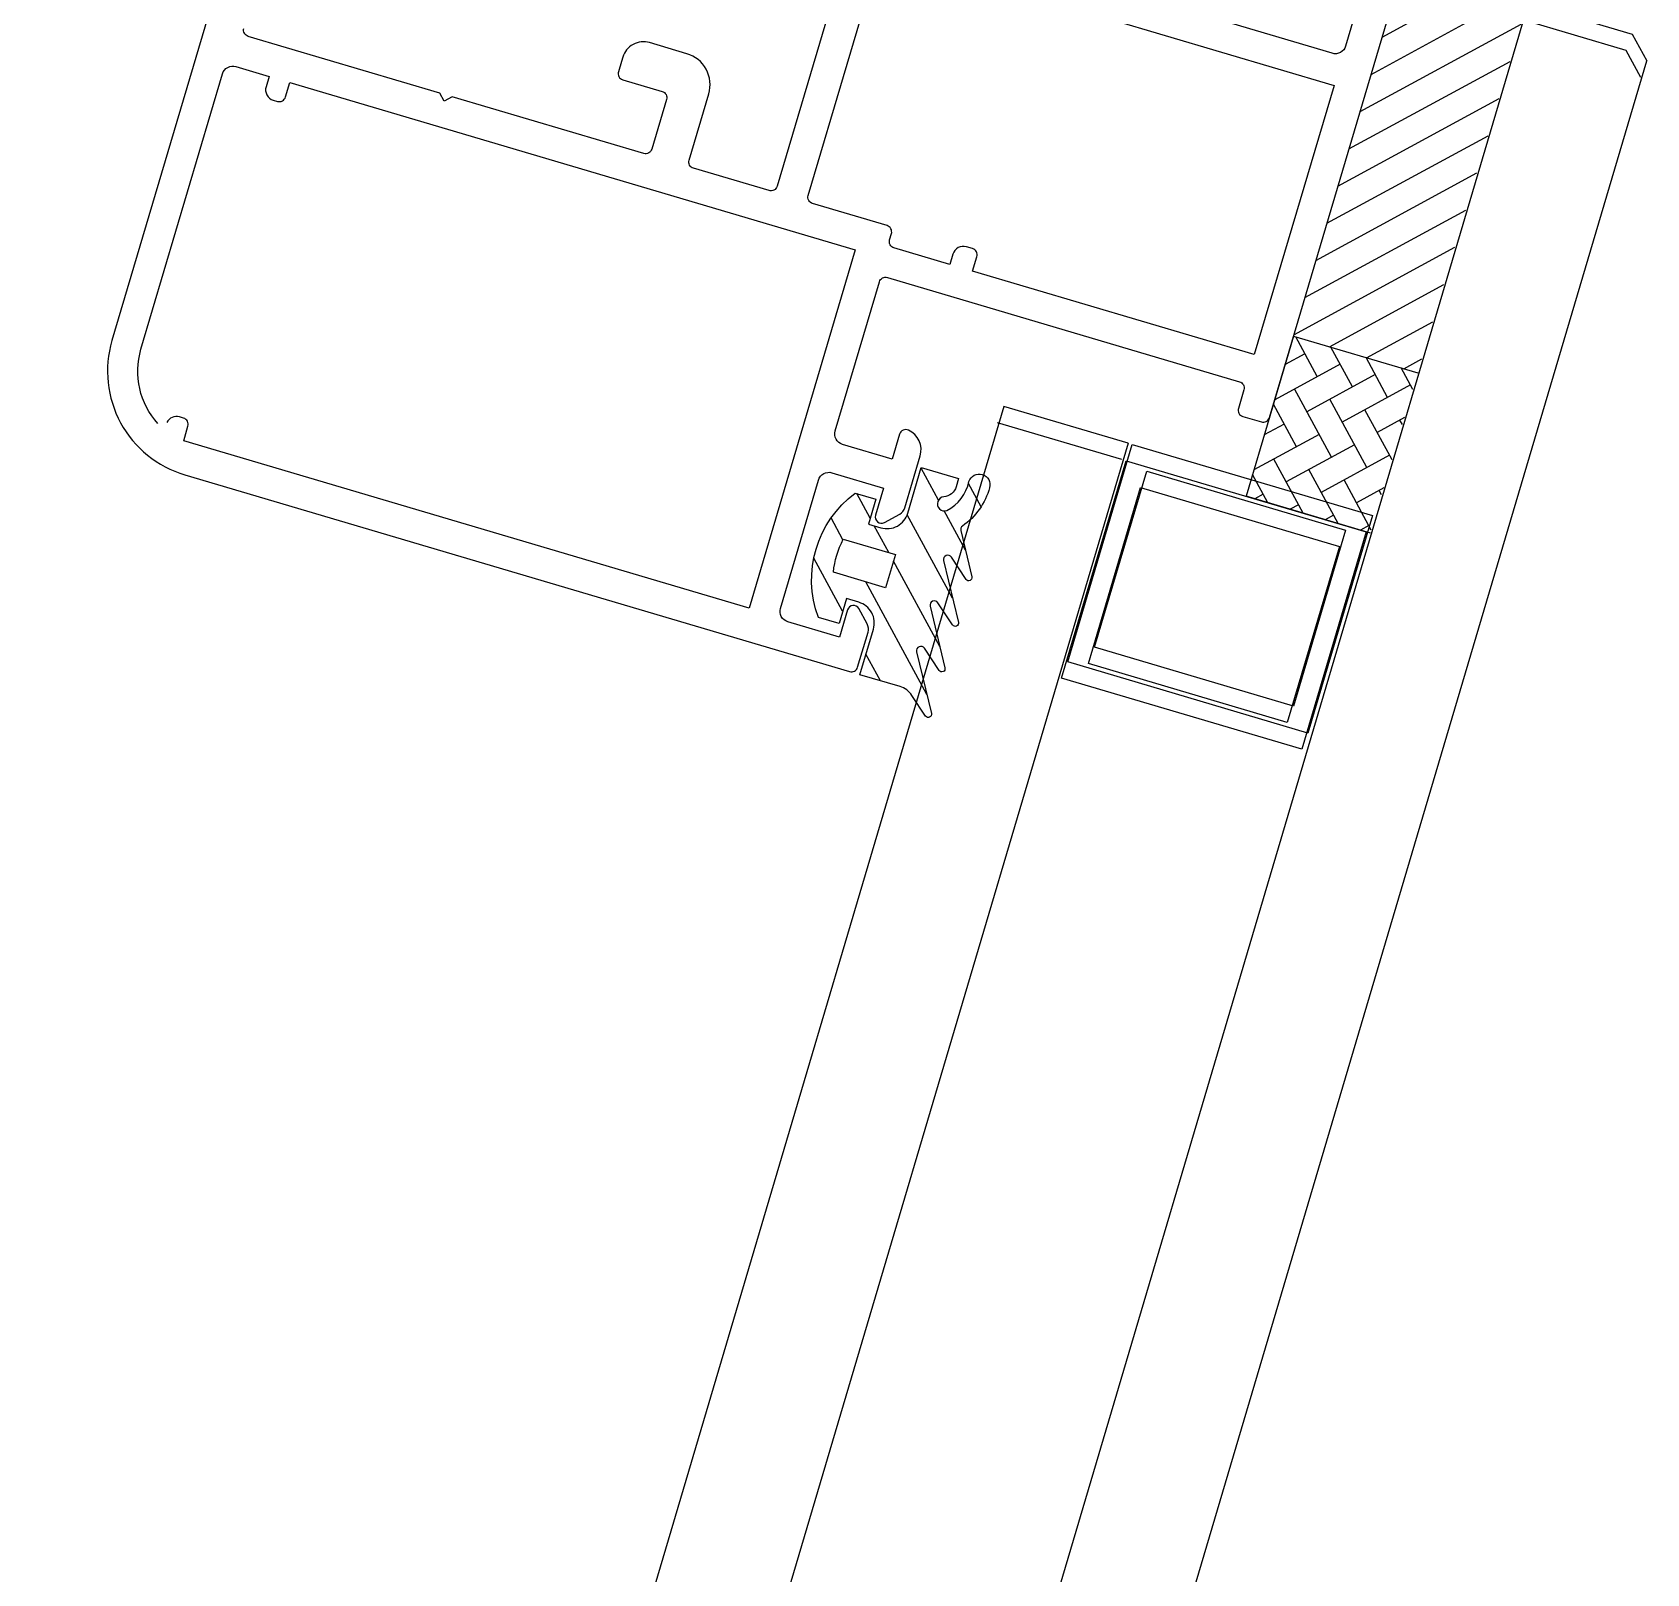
# Model space of a CAD drawing. Header units: millimetres. Extents: x 62878 to 70819, y -67946 to -61850.
# Drawn here: x 67646.71 to 67654.19, y -66721.1 to -66713.96 of the extents above; entities that cross this region are included whole.
import ezdxf

# ---------------------------------------------------------------- set-up
doc = ezdxf.new("R2010")
doc.units = ezdxf.units.MM
doc.layers.add('DOGRAMA', color=171, linetype='Continuous', lineweight=0)
doc.layers.add('DOĞRAMA-yeni', color=40, linetype='Continuous')

# ---------------------------------------------------------------- blocks, each defined once
blk = doc.blocks.new('SPANDREL PAN.93')
at = {"layer": 'DOĞRAMA-yeni', "color": 122, "lineweight": -2}
for p, q in [((36489.3185, 28164.4291), (36488.839, 28164.2874)), ((36515.706, 28075.1307), (36489.3185, 28164.4291)), ((36488.839, 28164.2874), (36488.7714, 28164.1632)), ((36515.1023, 28075.0566), (36488.7714, 28164.1632)), ((36491.1721, 28162.3909), (36491.7475, 28162.5609)), ((36491.7475, 28162.5609), (36493.5328, 28156.5191)), ((36491.1721, 28162.3909), (36493.0278, 28156.1108))]:
    blk.add_line(p, q, dxfattribs=at)
for points in [[(36490.0404, 28162.0565), (36490.338, 28161.0495), (36491.4504, 28161.3782), (36491.1529, 28162.3852)], [(36490.1647, 28161.9889), (36490.4056, 28161.1737), (36491.3262, 28161.4458), (36491.0853, 28162.261)]]:
    blk.add_lwpolyline(points, close=True, dxfattribs=at)

msp = doc.modelspace()

# ---------------------------------------------------------------- hatches: boundary and pattern name
at = {"layer": 'DOGRAMA', "lineweight": -2}
h = msp.add_hatch(dxfattribs=at)
h.set_pattern_fill('ANSI31', color=256, scale=0.04, angle=73.50578, style=0)
h.set_pattern_definition([(208.50578, (67677.32305, -66584.1262), (-0.06061043, 0.11160365), [])])
h.paths.add_polyline_path([(67652.6582, -66715.1103, 0.414214), (67652.6396, -66715.0761), (67653.0094, -66713.8272, 0.153231), (67653.6131, -66713.9017), (67653.2071, -66715.2728)])
h.paths.add_polyline_path([(67652.5533, -66715.3676), (67652.624, -66715.1289, 0.414214), (67652.6582, -66715.1103), (67653.2071, -66715.2728), (67653.1286, -66715.538)])
h = msp.add_hatch(dxfattribs=at)
h.set_pattern_fill('AR-HBONE', color=256, scale=0.03, angle=73.50578, style=0)
h.set_pattern_definition([(118.5058, (67616.81718, -66709.89648), (-0.16272197, 0.04818257), [0.36, -0.12]), (208.5058, (67616.75991, -66709.79103), (-0.16272197, 0.04818257), [0.36, -0.12])])
h.paths.add_polyline_path([(67652.4047, -66715.8696), (67652.3337, -66716.1093), (67652.909, -66716.2796), (67653.1286, -66715.538), (67652.5533, -66715.3676)])
h = msp.add_hatch(dxfattribs=at)
h.set_pattern_fill('ANSI31', color=256, scale=0.05, angle=73.50578, style=0)
h.set_pattern_definition([(118.50578, (67609.11632, -66814.47364), (-0.13950457, -0.07576304), [])])
edge = h.paths.add_edge_path(flags=16)
edge.add_arc((67650.8217, -66716.4959), 0.4, 151.96883, 175.04274, ccw=False)
edge.add_line((67650.4686, -66716.3079), (67650.7102, -66716.3795))
edge.add_line((67650.7102, -66716.3795), (67650.6647, -66716.5329))
edge.add_line((67650.6647, -66716.5329), (67650.4232, -66716.4613))
edge = h.paths.add_edge_path()
edge.add_arc((67650.8217, -66716.4959), 0.5, 126.63589, 200.37568, ccw=False)
edge.add_line((67650.5233, -66716.0947), (67650.6192, -66716.1231))
edge.add_line((67650.6192, -66716.1231), (67650.5852, -66716.2381))
edge.add_line((67650.5852, -66716.2381), (67650.6427, -66716.2552))
edge.add_arc((67650.6711, -66716.1593), 0.1, 253.50578, 343.50578)
edge.add_line((67650.767, -66716.1877), (67650.8294, -66715.9767))
edge.add_line((67650.8294, -66715.9767), (67651.002, -66716.0278))
edge.add_line((67651.002, -66716.0278), (67650.9908, -66716.0657))
edge.add_arc((67650.9285, -66716.0472), 0.065, 275.09645, 343.50578, ccw=False)
edge.add_arc((67650.9372, -66716.1446), 0.0327, 95.09645, 288.93606)
edge.add_arc((67650.8555, -66715.9989), 0.1993, 297.58956, 347.85547)
edge.add_arc((67651.0979, -66716.0563), 0.05, -15.52206, 161.99118, ccw=False)
edge.add_arc((67650.8346, -66715.9829), 0.3233, 305.12012, 344.44643, ccw=False)
edge.add_arc((67651.0321, -66716.2638), 0.02, 125.12012, 193.50578)
edge.add_line((67651.0126, -66716.2685), (67651.064, -66716.4824))
edge.add_arc((67651.0494, -66716.4859), 0.015, -146.49422, 13.50578, ccw=False)
edge.add_line((67651.0369, -66716.4942), (67650.969, -66716.3915))
edge.add_arc((67650.9523, -66716.4026), 0.02, 33.50578, 193.50578)
edge.add_line((67650.9328, -66716.4072), (67651.0016, -66716.6934))
edge.add_arc((67650.987, -66716.6969), 0.015, -146.49422, 13.50578, ccw=False)
edge.add_line((67650.9745, -66716.7051), (67650.9065, -66716.6025))
edge.add_arc((67650.8898, -66716.6135), 0.02, 33.50578, 193.50578)
edge.add_line((67650.8704, -66716.6182), (67650.9391, -66716.9043))
edge.add_arc((67650.9245, -66716.9078), 0.015, -146.49422, 13.50578, ccw=False)
edge.add_line((67650.912, -66716.9161), (67650.844, -66716.8134))
edge.add_arc((67650.8274, -66716.8245), 0.02, 33.50578, 193.50578)
edge.add_line((67650.8079, -66716.8291), (67650.8766, -66717.1152))
edge.add_arc((67650.8621, -66717.1187), 0.015, -146.49422, 13.50578, ccw=False)
edge.add_line((67650.8495, -66717.127), (67650.7861, -66717.0312))
edge.add_arc((67650.7027, -66717.0864), 0.1, 33.50578, 73.50578)
edge.add_line((67650.7311, -66716.9906), (67650.5455, -66716.9356))
edge.add_line((67650.5455, -66716.9356), (67650.608, -66716.7246))
edge.add_arc((67650.5121, -66716.6963), 0.1, 343.50578, 433.50578)
edge.add_line((67650.5405, -66716.6004), (67650.4829, -66716.5833))
edge.add_line((67650.4829, -66716.5833), (67650.4489, -66716.6984))
edge.add_line((67650.4489, -66716.6984), (67650.353, -66716.67))

# ---------------------------------------------------------------- linework, layer by layer
for p, q in [((67653.6131, -66713.9017), (67654.0925, -66714.0437)), ((67654.0925, -66714.0437), (67654.16, -66714.1679)), ((67652.5533, -66715.3676), (67652.3337, -66716.1093)), ((67652.5533, -66715.3676), (67653.1286, -66715.538)), ((67652.5533, -66715.3676), (67653.1286, -66715.538)), ((67651.7584, -66715.9389), (67651.1831, -66715.7686)), ((67652.909, -66716.2796), (67652.3337, -66716.1093))]:
    msp.add_line(p, q, dxfattribs=at)
at = {"layer": 'DOGRAMA', "lineweight": -2, "ltscale": 0.5}
for points in [[(67650.6787, -66712.9285), (67650.1619, -66714.6736, -0.414214), (67650.1247, -66714.6939), (67649.7747, -66714.5902, -0.414214), (67649.7544, -66714.5529), (67649.8453, -66714.2461, 0.414214), (67649.744, -66714.0597), (67649.5715, -66714.0086, 0.414214), (67649.4472, -66714.0761), (67649.4415, -66714.0953), (67649.4273, -66714.1432, 0.414214), (67649.4475, -66714.1805), (67649.6297, -66714.2344, -0.414214), (67649.65, -66714.2717), (67649.5818, -66714.5018, -0.414214), (67649.5446, -66714.5221), (67648.6576, -66714.2595), (67648.6203, -66714.2797), (67648.6001, -66714.2424), (67647.7132, -66713.9798, -0.414214), (67647.6929, -66713.9425)], [(67647.7295, -66713.2025), (67647.0822, -66715.3886, 0.414214), (67647.4197, -66716.01), (67650.4976, -66716.9214, 0.414214), (67650.5348, -66716.9011), (67650.5829, -66716.7388, 0.19911), (67650.5789, -66716.7008), (67650.5404, -66716.6298, 0.668097), (67650.4884, -66716.6353), (67650.451, -66716.7616), (67650.2113, -66716.6906, -0.414214), (67650.1776, -66716.6285), (67650.3536, -66716.034, -0.414214), (67650.4157, -66716.0003), (67650.6554, -66716.0712), (67650.618, -66716.1975, 0.668097), (67650.6587, -66716.2304), (67650.7296, -66716.1919, 0.198962), (67650.7537, -66716.1622), (67650.8246, -66715.9224, 0.372839), (67650.7706, -66715.8032, 0.45685), (67650.7293, -66715.8219), (67650.6952, -66715.937), (67650.4651, -66715.8689, -0.414214), (67650.4313, -66715.8067), (67650.6357, -66715.1163, -0.414214), (67650.673, -66715.0961), (67652.3031, -66715.5788, -0.414214), (67652.3233, -66715.616), (67652.2978, -66715.7023, 0.414214), (67652.318, -66715.7396), (67652.4043, -66715.7652, 0.414214), (67652.4416, -66715.7449), (67653.0293, -66713.7601, 0.414214)], [(67652.8514, -66713.8326), (67652.7946, -66714.0244, -0.414214), (67652.7325, -66714.0581), (67652.09, -66713.8679, -0.414214)], [(67647.2952, -66715.7727, -0.26214), (67647.2164, -66715.4284), (67647.594, -66714.1531, -0.414214), (67647.6562, -66714.1194), (67647.8096, -66714.1648), (67647.7954, -66714.2127, 0.414214), (67647.8291, -66714.2749), (67647.8483, -66714.2806, 0.414214), (67647.8856, -66714.2603), (67647.9055, -66714.1932), (67650.5231, -66714.9683), (67650.032, -66716.6271), (67647.4143, -66715.852), (67647.4342, -66715.7849, 0.414214), (67647.4139, -66715.7476), (67647.3948, -66715.7419, 0.361813), (67647.336, -66715.7672)]]:
    msp.add_lwpolyline(points, format="xyb", dxfattribs=at)
at = {"layer": 'DOGRAMA', "linetype": 'ByBlock', "lineweight": -2}
msp.add_lwpolyline([(67651.4366, -66713.8204), (67652.7407, -66714.2065), (67652.3716, -66715.453), (67651.0675, -66715.0669), (67651.0874, -66714.9998, 0.414214), (67651.0672, -66714.9625), (67651.0384, -66714.954, 0.414214), (67650.9763, -66714.9877), (67650.9621, -66715.0357), (67650.7032, -66714.959, -0.414214), (67650.6829, -66714.9217), (67650.6914, -66714.893, 0.414214), (67650.6712, -66714.8557), (67650.326, -66714.7535, -0.414214), (67650.3058, -66714.7162), (67650.6663, -66713.4985, -0.414214)], format="xyb", dxfattribs=at)
at = {"layer": 'DOGRAMA', "lineweight": -2}
for points in [[(67652.8898, -66716.274), (67652.5917, -66717.2808), (67651.4794, -66716.9514), (67651.7776, -66715.9446)], [(67652.7655, -66716.3415), (67652.5242, -66717.1565), (67651.6037, -66716.8839), (67651.8451, -66716.0689)]]:
    msp.add_lwpolyline(points, close=True, dxfattribs=at)
for points in [[(67650.353, -66716.67, -0.333333), (67650.5233, -66716.0947), (67650.6192, -66716.1231), (67650.5852, -66716.2381), (67650.6427, -66716.2552, 0.414214), (67650.767, -66716.1877), (67650.8294, -66715.9767), (67651.002, -66716.0278), (67650.9908, -66716.0657, -0.307685), (67650.9343, -66716.112, 1.128702), (67650.9478, -66716.1755, 0.222912), (67651.0503, -66716.0408, -0.978531), (67651.1461, -66716.0696, -0.173298), (67651.0206, -66716.2474, 0.307572), (67651.0126, -66716.2685), (67651.064, -66716.4824, -0.8391), (67651.0369, -66716.4942), (67650.969, -66716.3915, 0.8391), (67650.9328, -66716.4072), (67651.0016, -66716.6934, -0.8391), (67650.9745, -66716.7051), (67650.9065, -66716.6025, 0.8391), (67650.8704, -66716.6182), (67650.9391, -66716.9043, -0.8391), (67650.912, -66716.9161), (67650.844, -66716.8134, 0.8391), (67650.8079, -66716.8291), (67650.8766, -66717.1152, -0.8391), (67650.8495, -66717.127), (67650.7861, -66717.0312, 0.176327), (67650.7311, -66716.9906), (67650.5455, -66716.9356), (67650.608, -66716.7246, 0.414214), (67650.5405, -66716.6004), (67650.4829, -66716.5833), (67650.4489, -66716.6984)], [(67650.4232, -66716.4613, -0.101021), (67650.4686, -66716.3079), (67650.7102, -66716.3795), (67650.6647, -66716.5329)], [(67650.4232, -66716.4613, -0.101021), (67650.4686, -66716.3079), (67650.7102, -66716.3795), (67650.6647, -66716.5329)]]:
    msp.add_lwpolyline(points, format="xyb", close=True, dxfattribs=at)

# ---------------------------------------------------------------- block references
at = {"layer": 'DOĞRAMA-yeni', "xscale": -1, "rotation": 359.9643240394448}
msp.add_blockref('SPANDREL PAN.93', (104125.4162, -94900.971), dxfattribs=at)

doc.saveas('drawing.dxf')
